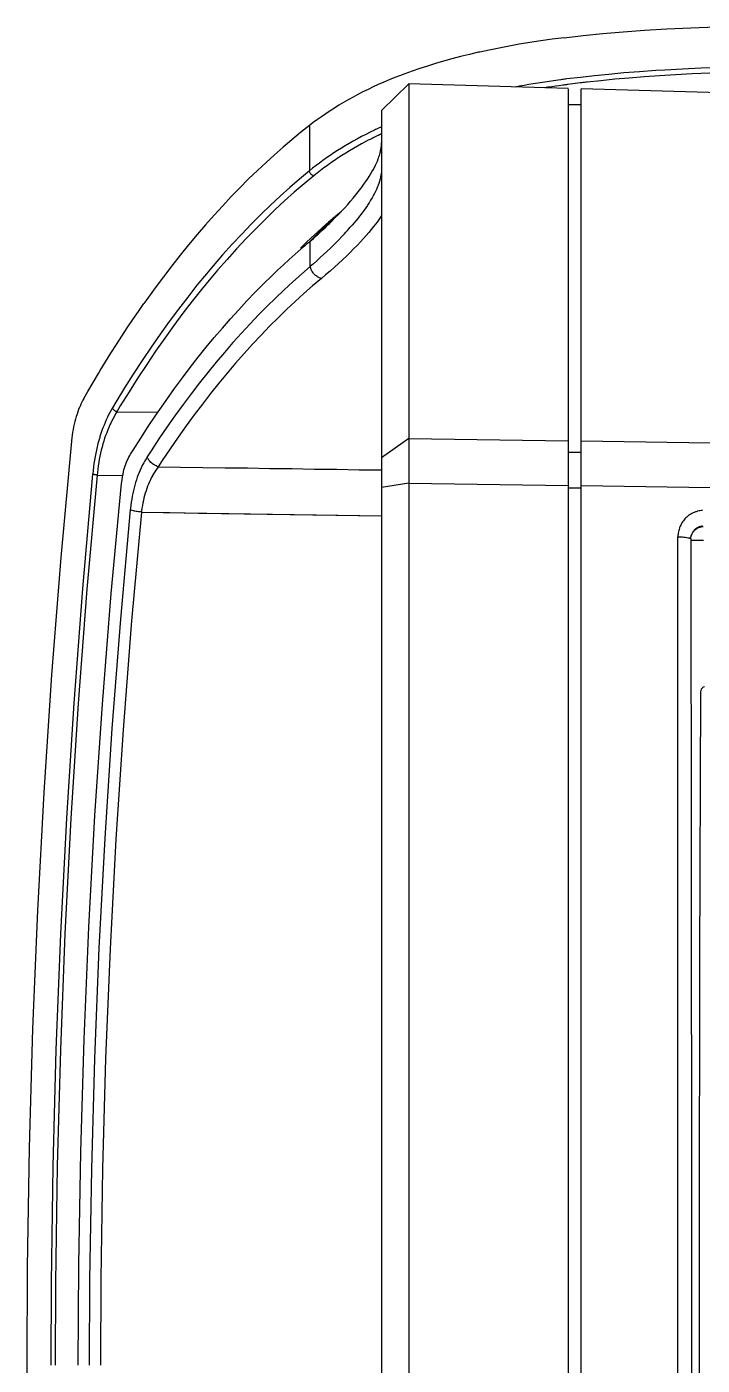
# Model space of a CAD drawing. Header units: millimetres. Extents: x -495897 to 1376592, y -28539 to 470976.
# Drawn here: x 192740 to 194390, y 219654 to 222923 of the extents above; entities that cross this region are included whole.
import ezdxf

# ---------------------------------------------------------------- set-up
doc = ezdxf.new("R2010")
doc.units = ezdxf.units.MM

msp = doc.modelspace()

# ---------------------------------------------------------------- linework, layer by layer
at = {"color": 0}
for p, q in [((194052.838, 222896.313), (194098.858, 222901.773)), ((194098.858, 222901.773), (194146.828, 222906.583)), ((194146.828, 222906.583), (194196.748, 222911.003)), ((194196.748, 222911.003), (194248.618, 222914.773)), ((194248.618, 222914.773), (194303.478, 222918.023)), ((194303.478, 222918.023), (194361.718, 222920.883)), ((194361.718, 222920.883), (194423.988, 222923.223)), ((193869.538, 222866.413), (193846.268, 222861.603)), ((193893.458, 222871.353), (193869.538, 222866.413)), ((193917.768, 222875.903), (193893.458, 222871.353)), ((193942.988, 222880.453), (193917.768, 222875.903)), ((193968.988, 222884.743), (193942.988, 222880.453)), ((193995.768, 222888.643), (193968.988, 222884.743)), ((194023.458, 222892.543), (193995.768, 222888.643)), ((194052.318, 222896.313), (194023.458, 222892.543)), ((194052.838, 222896.313), (194052.318, 222896.313)), ((193737.978, 222833.523), (193718.608, 222827.413)), ((193757.738, 222839.243), (193737.978, 222833.523)), ((193778.408, 222844.963), (193757.738, 222839.243)), ((193799.338, 222850.293), (193778.408, 222844.963)), ((193821.178, 222855.753), (193799.338, 222850.293)), ((193843.408, 222860.953), (193821.178, 222855.753)), ((193846.268, 222861.603), (193843.408, 222860.953)), ((193652.828, 222804.533), (193638.658, 222798.943)), ((193663.228, 222808.433), (193652.828, 222804.533)), ((193681.298, 222814.803), (193663.228, 222808.433)), ((193699.758, 222821.303), (193681.298, 222814.803)), ((193718.608, 222827.413), (193699.758, 222821.303)), ((194126.288, 222803.363), (194092.098, 222799.593)), ((194161.778, 222807.003), (194126.288, 222803.363)), ((194198.438, 222810.383), (194161.778, 222807.003)), ((194236.658, 222813.373), (194198.438, 222810.383)), ((194247.708, 222800.893), (194211.438, 222798.033)), ((194276.828, 222816.103), (194236.658, 222813.373)), ((194285.538, 222803.363), (194247.708, 222800.893)), ((194298.148, 222817.403), (194276.828, 222816.103)), ((194324.538, 222805.703), (194285.538, 222803.363)), ((194341.438, 222819.873), (194298.148, 222817.403)), ((194365.618, 222807.913), (194324.538, 222805.703)), ((194386.418, 222821.823), (194341.438, 222819.873)), ((194408.778, 222809.603), (194365.618, 222807.913)), ((194433.478, 222823.643), (194386.418, 222821.823)), ((193573.528, 222770.213), (193560.918, 222763.973)), ((193586.008, 222776.193), (193573.528, 222770.213)), ((193598.488, 222781.913), (193586.008, 222776.193)), ((193611.618, 222787.763), (193598.488, 222781.913)), ((193673.238, 222783.863), (193606.158, 222718.863)), ((193625.008, 222793.353), (193611.618, 222787.763)), ((193638.658, 222798.943), (193625.008, 222793.353)), ((193673.238, 222783.863), (193673.238, 221917.543)), ((194061.938, 222772.163), (193673.238, 222783.863)), ((193943.638, 222778.143), (193932.458, 222775.933)), ((193954.688, 222780.093), (193943.638, 222778.143)), ((193965.998, 222781.913), (193954.688, 222780.093)), ((193977.048, 222783.603), (193965.998, 222781.913)), ((193988.228, 222785.423), (193977.048, 222783.603)), ((193999.538, 222787.243), (193988.228, 222785.423)), ((194010.718, 222789.063), (193999.538, 222787.243)), ((194015.788, 222789.713), (194010.718, 222789.063)), ((194026.838, 222791.403), (194015.788, 222789.713)), ((194038.148, 222792.833), (194026.838, 222791.403)), ((194044.258, 222793.743), (194038.148, 222792.833)), ((194092.098, 222799.593), (194058.948, 222795.693)), ((194061.938, 222772.033), (194061.938, 216536.583)), ((194094.438, 216537.103), (194094.438, 222772.033)), ((202520.518, 222519.053), (194094.438, 222772.033)), ((194142.018, 222791.533), (194108.868, 222788.023)), ((194176.338, 222795.043), (194142.018, 222791.533)), ((194211.438, 222798.033), (194176.338, 222795.043)), ((193513.598, 222738.363), (193502.288, 222731.603)), ((193525.038, 222744.993), (193513.598, 222738.363)), ((193536.868, 222751.363), (193525.038, 222744.993)), ((193548.698, 222757.863), (193536.868, 222751.363)), ((193560.918, 222763.973), (193548.698, 222757.863)), ((193459.518, 222703.523), (193449.508, 222696.373)), ((193469.918, 222710.803), (193459.518, 222703.523)), ((193480.448, 222717.823), (193469.918, 222710.803)), ((193491.238, 222724.713), (193480.448, 222717.823)), ((193502.288, 222731.603), (193491.238, 222724.713)), ((193606.158, 222718.603), (193606.158, 216589.753)), ((194094.438, 222732.643), (194061.938, 222732.643)), ((193430.008, 222681.813), (193408.428, 222664.783)), ((193439.628, 222689.093), (193430.008, 222681.813)), ((193430.008, 222681.813), (193430.008, 222571.053)), ((193449.508, 222696.373), (193439.628, 222689.093)), ((193588.998, 222670.763), (193578.338, 222665.563)), ((193591.338, 222671.933), (193588.998, 222670.763)), ((193386.978, 222647.233), (193365.658, 222628.903)), ((193408.428, 222664.783), (193386.978, 222647.233)), ((193527.638, 222638.263), (193517.888, 222632.543)), ((193537.258, 222643.983), (193527.638, 222638.263)), ((193547.268, 222649.313), (193537.258, 222643.983)), ((193547.658, 222649.573), (193547.268, 222649.313)), ((193557.668, 222654.903), (193547.658, 222649.573)), ((193557.668, 222637.353), (193547.788, 222631.763)), ((193567.938, 222660.233), (193557.668, 222654.903)), ((193567.808, 222642.683), (193557.668, 222637.353)), ((193573.788, 222645.933), (193567.808, 222642.683)), ((193578.338, 222665.563), (193567.938, 222660.233)), ((193606.158, 222638.523), (193606.158, 222639.693)), ((193606.158, 222637.743), (193606.158, 222638.523)), ((193606.158, 222636.703), (193606.158, 222637.743)), ((193344.208, 222609.923), (193324.448, 222591.983)), ((193365.658, 222628.903), (193344.208, 222609.923)), ((193480.968, 222608.883), (193472.128, 222602.773)), ((193489.938, 222614.993), (193480.968, 222608.883)), ((193499.038, 222620.973), (193489.938, 222614.993)), ((193508.398, 222626.823), (193499.038, 222620.973)), ((193509.698, 222608.883), (193500.598, 222602.903)), ((193517.888, 222632.543), (193508.398, 222626.823)), ((193518.798, 222614.603), (193509.698, 222608.883)), ((193528.158, 222620.323), (193518.798, 222614.603)), ((193537.648, 222626.043), (193528.158, 222620.323)), ((193538.168, 222626.173), (193537.648, 222626.043)), ((193547.788, 222631.763), (193538.168, 222626.173)), ((193598.878, 222602.383), (193600.048, 222605.243)), ((193600.048, 222605.243), (193600.828, 222608.233)), ((193600.828, 222608.233), (193601.088, 222609.143)), ((193601.088, 222609.143), (193602.128, 222612.003)), ((193602.128, 222612.003), (193602.778, 222615.123)), ((193602.778, 222615.123), (193603.558, 222617.983)), ((193603.558, 222617.983), (193604.208, 222620.973)), ((193604.208, 222620.973), (193604.858, 222624.223)), ((193604.858, 222624.223), (193605.378, 222627.083)), ((193605.378, 222627.083), (193605.768, 222630.333)), ((193605.768, 222630.203), (193605.898, 222630.983)), ((193605.898, 222632.153), (193606.028, 222633.063)), ((193605.898, 222630.983), (193605.898, 222632.153)), ((193606.028, 222634.753), (193606.158, 222635.923)), ((193606.028, 222633.973), (193606.028, 222634.753)), ((193606.028, 222633.063), (193606.028, 222633.973)), ((193606.158, 222635.923), (193606.158, 222636.703)), ((193302.998, 222571.963), (193281.678, 222551.553)), ((193324.448, 222591.983), (193302.998, 222571.963)), ((193438.068, 222577.683), (193430.008, 222571.183)), ((193446.258, 222584.183), (193438.068, 222577.683)), ((193454.708, 222590.423), (193446.258, 222584.183)), ((193457.178, 222572.093), (193448.988, 222565.853)), ((193463.288, 222596.663), (193454.708, 222590.423)), ((193465.628, 222578.593), (193457.178, 222572.093)), ((193472.128, 222602.773), (193463.288, 222596.663)), ((193474.078, 222584.703), (193465.628, 222578.593)), ((193482.658, 222590.943), (193474.078, 222584.703)), ((193491.628, 222596.793), (193482.658, 222590.943)), ((193500.598, 222602.903), (193491.628, 222596.793)), ((193583.018, 222568.713), (193586.008, 222574.043)), ((193586.008, 222574.043), (193588.868, 222579.503)), ((193588.868, 222579.503), (193591.598, 222584.833)), ((193591.598, 222584.833), (193593.938, 222590.033)), ((193593.938, 222590.033), (193596.278, 222595.233)), ((193596.278, 222595.233), (193598.228, 222600.433)), ((193598.228, 222600.433), (193598.878, 222602.383)), ((193606.158, 222571.963), (193606.028, 222568.323)), ((193606.158, 222575.343), (193606.158, 222571.963)), ((193281.678, 222551.553), (193260.488, 222530.233)), ((193405.958, 222551.293), (193382.298, 222530.753)), ((193417.008, 222539.723), (193393.218, 222519.313)), ((193430.008, 222571.053), (193405.958, 222551.293)), ((193440.928, 222559.353), (193417.008, 222539.723)), ((193430.268, 222569.753), (193430.008, 222571.053)), ((193430.658, 222568.583), (193430.268, 222569.753)), ((193431.438, 222567.153), (193430.658, 222568.583)), ((193432.088, 222565.853), (193431.438, 222567.153)), ((193433.128, 222564.553), (193432.088, 222565.853)), ((193433.518, 222564.033), (193433.128, 222564.553)), ((193434.558, 222562.733), (193433.518, 222564.033)), ((193435.858, 222561.823), (193434.558, 222562.733)), ((193437.158, 222561.043), (193435.858, 222561.823)), ((193438.328, 222560.263), (193437.158, 222561.043)), ((193439.628, 222559.743), (193438.328, 222560.263)), ((193440.928, 222559.353), (193439.628, 222559.743)), ((193448.988, 222565.853), (193440.928, 222559.353)), ((193563.388, 222538.683), (193568.068, 222545.053)), ((193568.068, 222545.053), (193572.228, 222551.163)), ((193572.228, 222551.163), (193576.128, 222557.273)), ((193576.128, 222557.273), (193579.768, 222562.993)), ((193579.768, 222562.993), (193583.018, 222568.713)), ((193599.788, 222540.763), (193597.968, 222536.083)), ((193601.218, 222545.053), (193599.788, 222540.763)), ((193602.518, 222549.213), (193601.218, 222545.053)), ((193603.558, 222553.243), (193602.518, 222549.213)), ((193604.208, 222557.273), (193603.558, 222553.243)), ((193604.988, 222561.043), (193604.208, 222557.273)), ((193605.508, 222564.813), (193604.988, 222561.043)), ((193606.028, 222568.323), (193605.508, 222564.813)), ((193673.238, 222550.643), (193673.238, 222516.583)), ((193239.298, 222508.523), (193218.238, 222486.163)), ((193260.488, 222530.233), (193239.298, 222508.523)), ((193358.508, 222509.433), (193334.978, 222487.593)), ((193382.298, 222530.753), (193358.508, 222509.433)), ((193393.218, 222519.313), (193369.558, 222497.993)), ((193537.128, 222504.883), (193543.498, 222512.683)), ((193543.498, 222512.683), (193549.608, 222520.093)), ((193549.608, 222520.093), (193555.588, 222527.893)), ((193555.588, 222527.893), (193558.448, 222531.793)), ((193558.448, 222531.793), (193563.388, 222538.683)), ((193586.138, 222510.473), (193583.148, 222505.143)), ((193588.868, 222515.673), (193586.138, 222510.473)), ((193591.338, 222520.743), (193588.868, 222515.673)), ((193593.678, 222525.683), (193591.338, 222520.743)), ((193595.888, 222530.493), (193593.678, 222525.683)), ((193597.838, 222535.303), (193595.888, 222530.493)), ((193597.968, 222536.083), (193597.838, 222535.303)), ((193218.238, 222486.163), (193197.178, 222463.153)), ((193334.978, 222487.593), (193311.318, 222464.843)), ((193345.898, 222476.023), (193322.498, 222453.533)), ((193369.558, 222497.993), (193345.898, 222476.023)), ((193508.788, 222473.033), (193516.328, 222481.353)), ((193516.328, 222481.353), (193523.608, 222489.153)), ((193523.608, 222489.153), (193530.498, 222497.083)), ((193530.498, 222497.083), (193537.128, 222504.883)), ((193563.778, 222475.503), (193560.918, 222471.603)), ((193567.808, 222481.353), (193563.778, 222475.503)), ((193571.708, 222487.073), (193567.808, 222481.353)), ((193572.878, 222488.763), (193571.708, 222487.073)), ((193576.128, 222493.573), (193572.878, 222488.763)), ((193579.768, 222499.553), (193576.128, 222493.573)), ((193583.148, 222505.143), (193579.768, 222499.553)), ((193197.178, 222463.153), (193176.508, 222439.623)), ((193287.918, 222441.183), (193264.648, 222417.003)), ((193311.318, 222464.843), (193287.918, 222441.183)), ((193322.498, 222453.533), (193298.968, 222430.003)), ((193490.328, 222457.693), (193432.088, 222399.583)), ((193474.728, 222438.713), (193479.408, 222443.133)), ((193479.408, 222443.133), (193483.568, 222447.163)), ((193483.568, 222447.163), (193492.538, 222456.263)), ((193492.538, 222456.263), (193500.988, 222464.583)), ((193500.988, 222464.583), (193508.788, 222473.033)), ((193539.208, 222444.173), (193534.788, 222438.843)), ((193543.758, 222449.503), (193539.208, 222444.173)), ((193548.178, 222454.963), (193543.758, 222449.503)), ((193552.468, 222460.553), (193548.178, 222454.963)), ((193556.758, 222465.883), (193552.468, 222460.553)), ((193560.918, 222471.603), (193556.758, 222465.883)), ((193592.118, 222442.093), (193586.918, 222435.203)), ((193597.058, 222448.853), (193592.118, 222442.093)), ((193601.998, 222455.483), (193597.058, 222448.853)), ((193606.418, 222462.113), (193601.998, 222455.483)), ((193155.708, 222415.573), (193134.908, 222390.613)), ((193176.508, 222439.623), (193155.708, 222415.573)), ((193264.648, 222417.003), (193241.248, 222391.913)), ((193298.968, 222430.003), (193275.568, 222405.823)), ((193439.888, 222406.213), (193444.438, 222410.503)), ((193444.438, 222410.503), (193446.648, 222412.323)), ((193446.648, 222412.323), (193451.328, 222416.613)), ((193451.328, 222416.613), (193455.878, 222421.033)), ((193455.878, 222421.033), (193460.818, 222425.453)), ((193460.818, 222425.453), (193465.368, 222429.873)), ((193465.368, 222429.873), (193470.048, 222434.163)), ((193470.048, 222434.163), (193474.728, 222438.713)), ((193509.308, 222410.763), (193501.768, 222402.833)), ((193512.038, 222413.363), (193509.308, 222410.763)), ((193534.788, 222438.843), (193530.108, 222433.643)), ((193569.108, 222413.753), (193562.348, 222406.213)), ((193575.478, 222421.033), (193569.108, 222413.753)), ((193581.328, 222428.183), (193575.478, 222421.033)), ((193586.918, 222435.203), (193581.328, 222428.183)), ((193134.908, 222390.613), (193114.368, 222365.133)), ((193241.248, 222391.913), (193218.108, 222366.043)), ((193252.298, 222380.993), (193229.158, 222355.123)), ((193275.568, 222405.823), (193252.298, 222380.993)), ((193432.088, 222399.453), (193434.948, 222401.923)), ((193432.088, 222337.443), (193432.088, 222399.453)), ((193434.948, 222401.923), (193439.888, 222406.213)), ((193480.968, 222382.033), (193472.908, 222374.363)), ((193488.898, 222389.703), (193480.968, 222382.033)), ((193494.098, 222394.903), (193488.898, 222389.703)), ((193501.768, 222402.833), (193494.098, 222394.903)), ((193538.168, 222380.603), (193529.458, 222371.763)), ((193546.748, 222389.443), (193538.168, 222380.603)), ((193547.528, 222390.093), (193546.748, 222389.443)), ((193555.198, 222398.283), (193547.528, 222390.093)), ((193562.348, 222406.213), (193555.198, 222398.283)), ((193114.368, 222365.133), (193093.958, 222339.393)), ((193218.108, 222366.043), (193194.968, 222339.393)), ((193229.158, 222355.123), (193205.888, 222328.733)), ((193440.278, 222344.593), (193432.088, 222337.443)), ((193448.598, 222351.873), (193440.278, 222344.593)), ((193456.788, 222359.413), (193448.598, 222351.873)), ((193464.848, 222366.823), (193456.788, 222359.413)), ((193472.908, 222374.363), (193464.848, 222366.823)), ((193501.248, 222345.113), (193491.238, 222336.013)), ((193510.868, 222354.083), (193501.248, 222345.113)), ((193520.358, 222363.053), (193510.868, 222354.083)), ((193529.458, 222371.763), (193520.358, 222363.053)), ((193073.418, 222312.743), (193053.268, 222285.313)), ((193093.958, 222339.393), (193073.418, 222312.743)), ((193178.588, 222320.023), (193155.448, 222292.073)), ((193194.968, 222339.393), (193178.588, 222320.023)), ((193205.888, 222328.733), (193189.508, 222309.493)), ((193318.208, 222295.323), (193338.618, 222315.213)), ((193410.768, 222319.113), (193389.448, 222300.133)), ((193432.088, 222337.443), (193410.768, 222319.113)), ((193432.608, 222335.233), (193432.088, 222337.443)), ((193433.388, 222332.893), (193432.608, 222335.233)), ((193434.298, 222330.813), (193433.388, 222332.893)), ((193435.208, 222328.733), (193434.298, 222330.813)), ((193436.378, 222326.523), (193435.208, 222328.733)), ((193437.678, 222324.573), (193436.378, 222326.523)), ((193439.108, 222322.623), (193437.678, 222324.573)), ((193440.148, 222320.933), (193439.108, 222322.623)), ((193441.708, 222319.113), (193440.148, 222320.933)), ((193443.268, 222317.683), (193441.708, 222319.113)), ((193445.218, 222316.123), (193443.268, 222317.683)), ((193447.038, 222314.563), (193445.218, 222316.123)), ((193448.988, 222313.263), (193447.038, 222314.563)), ((193450.938, 222311.963), (193448.988, 222313.263)), ((193453.148, 222310.923), (193450.938, 222311.963)), ((193455.098, 222309.883), (193453.148, 222310.923)), ((193469.788, 222317.293), (193459.388, 222308.453)), ((193480.708, 222326.653), (193469.788, 222317.293)), ((193491.238, 222336.013), (193480.708, 222326.653)), ((193053.268, 222285.313), (193032.988, 222257.363)), ((193155.448, 222292.073), (193132.698, 222263.213)), ((193166.628, 222281.543), (193143.618, 222252.813)), ((193189.508, 222309.493), (193166.628, 222281.543)), ((193297.798, 222274.783), (193318.208, 222295.323)), ((193368.388, 222280.633), (193347.068, 222260.353)), ((193389.448, 222300.133), (193368.388, 222280.633)), ((193438.068, 222290.383), (193416.748, 222271.663)), ((193459.388, 222308.453), (193438.068, 222290.383)), ((193457.178, 222309.103), (193455.098, 222309.883)), ((193459.388, 222308.453), (193457.178, 222309.103)), ((193012.188, 222227.983), (193025.968, 222247.483)), ((193032.988, 222257.363), (193025.968, 222247.353)), ((193132.698, 222263.213), (193109.948, 222233.703)), ((193143.618, 222252.813), (193121.128, 222223.563)), ((193257.628, 222232.143), (193277.648, 222253.723)), ((193277.648, 222253.723), (193297.798, 222274.783)), ((193347.068, 222260.353), (193327.048, 222240.853)), ((193395.428, 222252.293), (193374.238, 222232.403)), ((193416.748, 222271.663), (193395.428, 222252.293)), ((192998.798, 222208.093), (193012.188, 222227.983)), ((193109.948, 222233.703), (193087.588, 222203.673)), ((193121.128, 222223.563), (193098.508, 222193.403)), ((193237.608, 222210.043), (193257.628, 222232.143)), ((193305.988, 222219.533), (193285.058, 222197.563)), ((193327.048, 222240.853), (193305.988, 222219.533)), ((193354.218, 222212.903), (193333.028, 222191.713)), ((193374.238, 222232.403), (193354.218, 222212.903)), ((192971.888, 222167.793), (192985.278, 222188.073)), ((192985.278, 222188.073), (192998.798, 222208.093)), ((193087.588, 222203.673), (193065.358, 222172.603)), ((193098.508, 222193.403), (193076.538, 222162.593)), ((193197.828, 222164.153), (193217.718, 222187.293)), ((193217.718, 222187.293), (193237.608, 222210.043)), ((193285.058, 222197.563), (193263.998, 222174.943)), ((193333.028, 222191.713), (193312.098, 222170.133)), ((192945.368, 222126.193), (192958.628, 222147.253)), ((192958.628, 222147.253), (192971.888, 222167.793)), ((193065.358, 222172.603), (193043.388, 222140.883)), ((193076.538, 222162.593), (193054.438, 222131.003)), ((193178.198, 222140.363), (193197.828, 222164.153)), ((193243.328, 222151.803), (193222.658, 222128.013)), ((193263.998, 222174.943), (193243.328, 222151.803)), ((193291.298, 222147.903), (193270.498, 222124.893)), ((193312.098, 222170.133), (193291.298, 222147.903)), ((192932.108, 222105.133), (192945.368, 222126.193)), ((193043.388, 222140.883), (193021.548, 222108.513)), ((193054.438, 222131.003), (193032.598, 222098.763)), ((193139.198, 222091.093), (193158.698, 222116.053)), ((193158.698, 222116.053), (193178.198, 222140.363)), ((193222.658, 222128.013), (193202.118, 222103.833)), ((193270.498, 222124.893), (193249.958, 222101.493)), ((192914.948, 222076.533), (192919.238, 222083.813)), ((192919.238, 222083.813), (192932.108, 222105.133)), ((193021.548, 222108.513), (192999.838, 222075.103)), ((193032.598, 222098.763), (193010.888, 222065.613)), ((193120.088, 222065.613), (193139.198, 222091.093)), ((193202.118, 222103.833), (193181.838, 222078.873)), ((193249.958, 222101.493), (193229.548, 222077.443)), ((192889.078, 222032.723), (192901.818, 222054.693)), ((192901.818, 222054.693), (192914.948, 222076.533)), ((192999.838, 222075.103), (192978.388, 222041.173)), ((193010.888, 222065.613), (192989.438, 222031.813)), ((193100.718, 222039.743), (193120.088, 222065.613)), ((193161.558, 222053.263), (193141.408, 222027.133)), ((193181.838, 222078.873), (193161.558, 222053.263)), ((193209.008, 222053.003), (193188.858, 222027.653)), ((193229.548, 222077.443), (193209.008, 222053.003)), ((192879.328, 222015.693), (192889.078, 222032.723)), ((192978.388, 222041.173), (192957.068, 222006.203)), ((192989.438, 222031.813), (192968.118, 221997.103)), ((193081.738, 222013.223), (193100.718, 222039.743)), ((193141.408, 222027.133), (193121.518, 222000.483)), ((193188.858, 222027.653), (193168.708, 222001.913)), ((192866.328, 221988.523), (192864.378, 221982.803)), ((192868.668, 221993.853), (192866.328, 221988.523)), ((192869.838, 221996.193), (192868.668, 221993.853)), ((192871.918, 222001.393), (192869.838, 221996.193)), ((192874.388, 222006.333), (192871.918, 222001.393)), ((192876.728, 222011.013), (192874.388, 222006.333)), ((192879.328, 222015.693), (192876.728, 222011.013)), ((192945.758, 221986.963), (192942.768, 221981.243)), ((192948.878, 221992.553), (192945.758, 221986.963)), ((192957.068, 222006.203), (192948.878, 221992.553)), ((192949.268, 221991.253), (192948.878, 221992.553)), ((192950.178, 221990.213), (192949.268, 221991.253)), ((192950.568, 221989.563), (192950.178, 221990.213)), ((192951.478, 221988.523), (192950.568, 221989.563)), ((192952.518, 221987.353), (192951.478, 221988.523)), ((192953.818, 221986.313), (192952.518, 221987.353)), ((192954.858, 221985.403), (192953.818, 221986.313)), ((192956.158, 221984.753), (192954.858, 221985.403)), ((192957.588, 221983.973), (192956.158, 221984.753)), ((192958.758, 221983.453), (192957.588, 221983.973)), ((192959.928, 221983.063), (192958.758, 221983.453)), ((192968.118, 221997.103), (192959.928, 221983.063)), ((193055.218, 221974.873), (193074.068, 222002.173)), ((193074.068, 222002.173), (193081.738, 222013.223)), ((193121.518, 222000.483), (193101.628, 221973.313)), ((193168.708, 222001.913), (193148.948, 221975.523)), ((192855.408, 221952.643), (192853.978, 221946.143)), ((192857.098, 221958.883), (192855.408, 221952.643)), ((192858.658, 221965.123), (192857.098, 221958.883)), ((192860.478, 221971.103), (192858.658, 221965.123)), ((192862.428, 221976.953), (192860.478, 221971.103)), ((192864.378, 221982.803), (192862.428, 221976.953)), ((192931.068, 221956.933), (192928.338, 221950.433)), ((192933.668, 221963.433), (192931.068, 221956.933)), ((192936.658, 221969.543), (192933.668, 221963.433)), ((192939.648, 221975.523), (192936.658, 221969.543)), ((192942.768, 221981.243), (192939.648, 221975.523)), ((192942.898, 221951.213), (192940.038, 221944.843)), ((192944.718, 221955.113), (192942.898, 221951.213)), ((192947.578, 221961.223), (192944.718, 221955.113)), ((192950.568, 221966.943), (192947.578, 221961.223)), ((192953.558, 221972.533), (192950.568, 221966.943)), ((192956.678, 221977.863), (192953.558, 221972.533)), ((192959.928, 221983.063), (192956.678, 221977.863)), ((192959.928, 221983.063), (193060.158, 221981.633)), ((193036.368, 221946.923), (193055.218, 221974.873)), ((193101.628, 221973.313), (193082.128, 221945.103)), ((193148.948, 221975.523), (193128.928, 221948.483)), ((192849.558, 221919.103), (192848.778, 221912.213)), ((192850.598, 221926.123), (192849.558, 221919.103)), ((192851.508, 221932.883), (192850.598, 221926.123)), ((192852.808, 221939.513), (192851.508, 221932.883)), ((192853.978, 221946.143), (192852.808, 221939.513)), ((192917.808, 221920.403), (192915.598, 221912.603)), ((192918.458, 221922.483), (192917.808, 221920.403)), ((192920.798, 221929.633), (192918.458, 221922.483)), ((192923.138, 221936.913), (192920.798, 221929.633)), ((192925.738, 221943.673), (192923.138, 221936.913)), ((192928.338, 221950.433), (192925.738, 221943.673)), ((192929.898, 221918.193), (192927.818, 221911.303)), ((192932.238, 221925.213), (192929.898, 221918.193)), ((192934.838, 221931.843), (192932.238, 221925.213)), ((192937.438, 221938.473), (192934.838, 221931.843)), ((192940.038, 221944.843), (192937.438, 221938.473)), ((192999.448, 221889.333), (193017.908, 221918.453)), ((193017.908, 221918.453), (193036.368, 221946.923)), ((193082.128, 221945.103), (193062.498, 221916.633)), ((193109.428, 221920.923), (193089.928, 221892.583)), ((193128.928, 221948.483), (193109.428, 221920.923)), ((192848.778, 221911.563), (192822.648, 221626.733)), ((192848.778, 221912.213), (192848.778, 221911.563)), ((192909.748, 221889.593), (192907.928, 221881.533)), ((192911.568, 221897.263), (192909.748, 221889.593)), ((192913.518, 221905.193), (192911.568, 221897.263)), ((192915.598, 221912.603), (192913.518, 221905.193)), ((192921.708, 221889.593), (192920.018, 221882.053)), ((192923.658, 221896.873), (192921.708, 221889.593)), ((192925.738, 221904.283), (192923.658, 221896.873)), ((192927.818, 221911.303), (192925.738, 221904.283)), ((192993.338, 221879.713), (192999.448, 221889.333)), ((193043.128, 221887.383), (193033.638, 221872.693)), ((193062.498, 221916.633), (193043.128, 221887.383)), ((193089.928, 221892.583), (193070.558, 221863.723)), ((193673.238, 221917.543), (193606.158, 221870.613)), ((193673.238, 221917.673), (194061.938, 221911.823)), ((193673.238, 221917.543), (194061.938, 221911.953)), ((193673.238, 221917.543), (193673.238, 221915.983)), ((193673.238, 221915.983), (193673.238, 221905.193)), ((193673.238, 221905.193), (193673.238, 221819.653)), ((194094.438, 221911.953), (197075.728, 221868.533)), ((192903.638, 221856.963), (192902.338, 221848.513)), ((192904.808, 221865.153), (192903.638, 221856.963)), ((192906.368, 221873.473), (192904.808, 221865.153)), ((192907.928, 221881.533), (192906.368, 221873.473)), ((192915.468, 221858.783), (192914.168, 221850.723)), ((192916.638, 221866.583), (192915.468, 221858.783)), ((192918.328, 221874.383), (192916.638, 221866.583)), ((192920.018, 221882.053), (192918.328, 221874.383)), ((192980.078, 221850.853), (192981.768, 221855.403)), ((192981.768, 221855.403), (192983.328, 221859.823)), ((192983.328, 221859.823), (192985.278, 221864.113)), ((192985.278, 221864.113), (192987.098, 221868.273)), ((192987.098, 221868.273), (192989.308, 221872.173)), ((192989.308, 221872.173), (192991.258, 221875.943)), ((192991.258, 221875.943), (192993.338, 221879.713)), ((193022.588, 221853.193), (193019.858, 221847.863)), ((193025.318, 221858.393), (193022.588, 221853.193)), ((193028.178, 221863.463), (193025.318, 221858.393)), ((193030.908, 221868.143), (193028.178, 221863.463)), ((193033.638, 221872.693), (193030.908, 221868.143)), ((193034.548, 221870.743), (193033.638, 221872.693)), ((193035.458, 221868.793), (193034.548, 221870.743)), ((193036.758, 221866.843), (193035.458, 221868.793)), ((193038.058, 221865.023), (193036.758, 221866.843)), ((193039.618, 221863.073), (193038.058, 221865.023)), ((193041.178, 221861.253), (193039.618, 221863.073)), ((193042.998, 221859.433), (193041.178, 221861.253)), ((193044.818, 221857.743), (193042.998, 221859.433)), ((193046.898, 221856.053), (193044.818, 221857.743)), ((193049.108, 221854.493), (193046.898, 221856.053)), ((193051.448, 221853.063), (193049.108, 221854.493)), ((193052.098, 221852.673), (193051.448, 221853.063)), ((193053.788, 221851.763), (193052.098, 221852.673)), ((193070.558, 221863.723), (193060.938, 221848.903)), ((194094.438, 221883.483), (194061.938, 221883.483)), ((192900.388, 221830.573), (192875.688, 221551.723)), ((192911.308, 221828.493), (192886.738, 221549.903)), ((192900.648, 221831.353), (192900.388, 221830.573)), ((192901.428, 221830.313), (192900.388, 221830.573)), ((192901.428, 221839.933), (192900.648, 221831.353)), ((192902.338, 221848.513), (192901.428, 221839.933)), ((192902.598, 221829.923), (192901.428, 221830.313)), ((192903.638, 221829.533), (192902.598, 221829.923)), ((192904.678, 221829.403), (192903.638, 221829.533)), ((192905.978, 221829.143), (192904.678, 221829.403)), ((192907.018, 221829.013), (192905.978, 221829.143)), ((192908.188, 221828.883), (192907.018, 221829.013)), ((192909.228, 221828.623), (192908.188, 221828.883)), ((192908.188, 221828.883), (192908.188, 221828.883)), ((192910.268, 221828.493), (192909.228, 221828.623)), ((192911.308, 221828.493), (192910.268, 221828.493)), ((192912.088, 221834.343), (192911.308, 221828.493)), ((192911.308, 221828.493), (192973.968, 221827.453)), ((192912.998, 221842.663), (192912.088, 221834.343)), ((192914.168, 221850.723), (192912.998, 221842.663)), ((192972.278, 221817.573), (192973.188, 221823.033)), ((192973.188, 221823.033), (192974.228, 221828.493)), ((192974.228, 221828.493), (192974.748, 221830.963)), ((192974.748, 221830.963), (192975.788, 221836.163)), ((192975.788, 221836.163), (192977.088, 221841.233)), ((192977.088, 221841.233), (192978.518, 221846.043)), ((192978.518, 221846.043), (192980.078, 221850.853)), ((193009.718, 221822.903), (193007.508, 221816.663)), ((193011.798, 221828.883), (193009.718, 221822.903)), ((193014.398, 221834.993), (193011.798, 221828.883)), ((193016.738, 221840.713), (193014.398, 221834.993)), ((193019.338, 221846.433), (193016.738, 221840.713)), ((193019.858, 221847.863), (193019.338, 221846.433)), ((193043.908, 221821.733), (193041.568, 221816.663)), ((193046.638, 221826.543), (193043.908, 221821.733)), ((193046.768, 221827.063), (193046.638, 221826.543)), ((193049.498, 221831.743), (193046.768, 221827.063)), ((193052.098, 221836.163), (193049.498, 221831.743)), ((193054.958, 221840.713), (193052.098, 221836.163)), ((193056.128, 221850.723), (193053.788, 221851.763)), ((193057.818, 221844.743), (193054.958, 221840.713)), ((193058.468, 221849.553), (193056.128, 221850.723)), ((193060.938, 221848.903), (193057.818, 221844.743)), ((193060.938, 221848.903), (193058.468, 221849.553)), ((193060.938, 221848.903), (193115.408, 221847.993)), ((193115.408, 221847.993), (193170.008, 221847.213)), ((193170.008, 221847.213), (193224.478, 221846.433)), ((193224.478, 221846.433), (193279.078, 221845.653)), ((193279.078, 221845.653), (193333.548, 221844.743)), ((193333.548, 221844.743), (193388.278, 221844.093)), ((193388.278, 221844.093), (193442.618, 221843.183)), ((193442.618, 221843.183), (193497.218, 221842.403)), ((193497.218, 221842.403), (193551.818, 221841.493)), ((193551.818, 221841.493), (193606.158, 221840.843)), ((192946.148, 221538.983), (192970.978, 221807.823)), ((192970.978, 221807.823), (192971.498, 221811.983)), ((192971.498, 221811.983), (192972.278, 221817.573)), ((193000.228, 221790.533), (192998.798, 221783.643)), ((193002.048, 221797.293), (193000.228, 221790.533)), ((193003.608, 221803.923), (193002.048, 221797.293)), ((193005.558, 221810.423), (193003.608, 221803.923)), ((193007.508, 221816.663), (193005.558, 221810.423)), ((193030.908, 221789.883), (193028.958, 221784.163)), ((193032.858, 221795.473), (193030.908, 221789.883)), ((193034.808, 221801.063), (193032.858, 221795.473)), ((193036.888, 221806.263), (193034.808, 221801.063)), ((193039.098, 221811.593), (193036.888, 221806.263)), ((193041.568, 221816.663), (193039.098, 221811.593)), ((193673.238, 221808.993), (193606.158, 221798.203)), ((193673.238, 221819.653), (193673.238, 221808.993)), ((193673.238, 221808.993), (193673.238, 217499.623)), ((193673.238, 221808.993), (194061.938, 221803.013)), ((193673.238, 221808.733), (194061.938, 221803.273)), ((194094.438, 221796.383), (194061.938, 221796.383)), ((194094.438, 221803.013), (197075.728, 221757.903)), ((192993.988, 221755.173), (192993.078, 221747.763)), ((192994.768, 221762.583), (192993.988, 221755.173)), ((192996.068, 221769.473), (192994.768, 221762.583)), ((192997.368, 221776.623), (192996.068, 221769.473)), ((192998.798, 221783.643), (192997.368, 221776.623)), ((193023.108, 221760.373), (193022.068, 221754.133)), ((193024.408, 221766.483), (193023.108, 221760.373)), ((193025.838, 221772.463), (193024.408, 221766.483)), ((193027.398, 221778.313), (193025.838, 221772.463)), ((193028.958, 221784.163), (193027.398, 221778.313)), ((192992.558, 221743.213), (192968.508, 221476.583)), ((192993.078, 221747.763), (192992.558, 221743.213)), ((192994.768, 221742.303), (192992.558, 221743.213)), ((192997.368, 221741.653), (192994.768, 221742.303)), ((193019.728, 221737.883), (192995.678, 221472.553)), ((193000.228, 221740.873), (192997.368, 221741.653)), ((193002.828, 221740.353), (193000.228, 221740.873)), ((193003.998, 221740.223), (193002.828, 221740.353)), ((193006.598, 221739.573), (193003.998, 221740.223)), ((193009.458, 221739.053), (193006.598, 221739.573)), ((193012.188, 221738.663), (193009.458, 221739.053)), ((193014.918, 221738.403), (193012.188, 221738.663)), ((193017.778, 221738.273), (193014.918, 221738.403)), ((193019.728, 221737.883), (193017.778, 221738.273)), ((193020.118, 221741.653), (193019.728, 221737.883)), ((193019.728, 221737.883), (193089.408, 221736.713)), ((193019.728, 221737.493), (193606.158, 221729.173)), ((193021.028, 221747.893), (193020.118, 221741.653)), ((193022.068, 221754.133), (193021.028, 221747.893)), ((193089.408, 221736.713), (193159.088, 221735.673)), ((193159.088, 221735.673), (193606.158, 221728.913)), ((194349.628, 221723.713), (194347.678, 221721.503)), ((194351.838, 221725.663), (194349.628, 221723.713)), ((194354.308, 221727.613), (194351.838, 221725.663)), ((194356.648, 221729.433), (194354.308, 221727.613)), ((194359.118, 221731.253), (194356.648, 221729.433)), ((194361.848, 221732.943), (194359.118, 221731.253)), ((194364.578, 221734.503), (194361.848, 221732.943)), ((194367.438, 221735.933), (194364.578, 221734.503)), ((194370.298, 221737.103), (194367.438, 221735.933)), ((194373.288, 221738.403), (194370.298, 221737.103)), ((194375.108, 221738.923), (194373.288, 221738.403)), ((194378.098, 221739.963), (194375.108, 221738.923)), ((194381.218, 221740.743), (194378.098, 221739.963)), ((194384.208, 221741.393), (194381.218, 221740.743)), ((194387.458, 221741.783), (194384.208, 221741.393)), ((194390.578, 221742.043), (194387.458, 221741.783)), ((194331.818, 221689.653), (194331.298, 221686.663)), ((194332.338, 221692.643), (194331.818, 221689.653)), ((194333.248, 221695.763), (194332.338, 221692.643)), ((194334.288, 221698.753), (194333.248, 221695.763)), ((194334.678, 221700.183), (194334.288, 221698.753)), ((194335.978, 221703.303), (194334.678, 221700.183)), ((194337.278, 221706.163), (194335.978, 221703.303)), ((194338.708, 221708.763), (194337.278, 221706.163)), ((194340.138, 221711.623), (194338.708, 221708.763)), ((194341.958, 221714.223), (194340.138, 221711.623)), ((194343.778, 221716.693), (194341.958, 221714.223)), ((194345.728, 221719.163), (194343.778, 221716.693)), ((194347.678, 221721.503), (194345.728, 221719.163)), ((194367.958, 221689.523), (194366.918, 221688.223)), ((194369.258, 221691.213), (194367.958, 221689.523)), ((194370.818, 221692.903), (194369.258, 221691.213)), ((194372.378, 221694.333), (194370.818, 221692.903)), ((194374.198, 221695.763), (194372.378, 221694.333)), ((194376.018, 221696.933), (194374.198, 221695.763)), ((194374.978, 221698.233), (194376.798, 221699.533)), ((194377.838, 221698.103), (194376.018, 221696.933)), ((194376.798, 221699.533), (194378.488, 221700.573)), ((194379.788, 221699.143), (194377.838, 221698.103)), ((194378.488, 221700.573), (194380.438, 221701.483)), ((194381.738, 221700.053), (194379.788, 221699.143)), ((194380.438, 221701.483), (194382.518, 221702.393)), ((194383.948, 221700.703), (194381.738, 221700.053)), ((194382.518, 221702.393), (194384.468, 221703.043)), ((194386.028, 221701.483), (194383.948, 221700.703)), ((194384.468, 221703.043), (194386.548, 221703.693)), ((194387.588, 221701.873), (194386.028, 221701.483)), ((194386.548, 221703.693), (194388.758, 221704.083)), ((194389.798, 221702.003), (194387.588, 221701.873)), ((194388.758, 221704.083), (194390.708, 221704.343)), ((194392.138, 221702.133), (194389.798, 221702.003)), ((194330.908, 221683.543), (194330.518, 221680.553)), ((194330.518, 221680.553), (194330.518, 221677.433)), ((194330.518, 217631.703), (194330.518, 221677.433)), ((194330.518, 221677.433), (194332.208, 221677.433)), ((194331.298, 221686.663), (194330.908, 221683.543)), ((194332.208, 221677.433), (194335.328, 221677.303)), ((194335.328, 221677.303), (194338.578, 221677.303)), ((194338.578, 221677.303), (194341.828, 221677.173)), ((194341.828, 221677.173), (194341.958, 221677.173)), ((194341.958, 221677.173), (194345.208, 221676.913)), ((194345.208, 221676.913), (194348.198, 221676.523)), ((194348.198, 221676.523), (194351.448, 221676.263)), ((194351.448, 221676.263), (194352.618, 221676.003)), ((194352.618, 221676.003), (194355.348, 221675.483)), ((194355.348, 221675.483), (194358.468, 221674.833)), ((194358.468, 221674.833), (194358.988, 221674.573)), ((194358.988, 221674.573), (194360.028, 221674.443)), ((194360.028, 221674.443), (194360.808, 221673.923)), ((194360.808, 221673.923), (194361.328, 221673.533)), ((194361.328, 221673.533), (194361.848, 221673.013)), ((194361.848, 221673.013), (194361.848, 221673.013)), ((194361.848, 221673.013), (194361.848, 221673.013)), ((194361.848, 221673.013), (194361.848, 221673.013)), ((194361.848, 221673.013), (194362.108, 221672.753)), ((194362.108, 221674.443), (194362.238, 221675.483)), ((194362.108, 221673.273), (194362.108, 221674.443)), ((194362.108, 221672.493), (194362.108, 221673.273)), ((194362.108, 221672.753), (194362.108, 221672.753)), ((194362.108, 221672.753), (194362.108, 221672.753)), ((194362.108, 221672.753), (194362.108, 221672.623)), ((194362.108, 221672.623), (194362.108, 221672.623)), ((194362.108, 221672.623), (194362.108, 221672.623)), ((194362.108, 221672.623), (194362.108, 221672.493)), ((194362.108, 221672.493), (194362.108, 221672.493)), ((194362.108, 221669.763), (194392.658, 221669.763)), ((194362.238, 221675.483), (194362.368, 221676.523)), ((194362.368, 221677.433), (194362.628, 221678.603)), ((194362.368, 221676.523), (194362.368, 221677.433)), ((194362.628, 221678.603), (194362.758, 221679.383)), ((194362.758, 221679.383), (194363.148, 221680.553)), ((194363.148, 221680.553), (194363.278, 221681.333)), ((194363.278, 221681.333), (194363.668, 221682.503)), ((194364.578, 221684.323), (194363.798, 221682.243)), ((194365.618, 221686.273), (194364.578, 221684.323)), ((194366.918, 221688.223), (194365.618, 221686.273)), ((192822.648, 221626.733), (192800.288, 221340.733)), ((192875.688, 221551.723), (192854.368, 221271.573)), ((192886.738, 221549.903), (192865.288, 221270.273)), ((192924.438, 221268.583), (192946.148, 221538.983)), ((192968.508, 221476.583), (192947.708, 221209.563)), ((192995.678, 221472.553), (192975.008, 221206.313)), ((192800.288, 221340.733), (192781.308, 221053.563)), ((192854.368, 221271.573), (192836.428, 220990.383)), ((192865.288, 221270.273), (192847.348, 220989.343)), ((192905.978, 220997.273), (192924.438, 221268.583)), ((192947.708, 221209.563), (192930.158, 220941.503)), ((192975.008, 221206.313), (192957.328, 220939.163)), ((192781.308, 221053.563), (192765.708, 220765.093)), ((192836.428, 220990.383), (192821.998, 220708.153)), ((192847.348, 220989.343), (192832.918, 220707.633)), ((192891.158, 220724.403), (192905.978, 220997.273)), ((192930.158, 220941.503), (192915.988, 220672.793)), ((192957.328, 220939.163), (192943.158, 220671.623)), ((192765.708, 220765.093), (192753.878, 220475.713)), ((192879.458, 220450.623), (192891.158, 220724.403)), ((192821.998, 220708.153), (192810.818, 220424.883)), ((192832.918, 220707.633), (192821.998, 220424.883)), ((192915.988, 220672.793), (192905.068, 220403.433)), ((192943.158, 220671.623), (192932.238, 220403.173)), ((192753.878, 220475.713), (192745.428, 220185.553)), ((192871.398, 220175.803), (192879.458, 220450.623)), ((192810.818, 220424.883), (192803.148, 220140.833)), ((192821.998, 220424.883), (192814.198, 220141.093)), ((192905.068, 220403.433), (192897.528, 220133.553)), ((192932.238, 220403.173), (192924.828, 220134.463)), ((192745.428, 220185.553), (192740.748, 219894.223)), ((192866.588, 219899.943), (192871.398, 220175.803)), ((192803.148, 220140.833), (192798.988, 219855.873)), ((192814.198, 220141.093), (192809.908, 219856.653)), ((192897.528, 220133.553), (192893.238, 219863.283)), ((192924.828, 220134.463), (192920.408, 219865.103)), ((192740.748, 219894.223), (192739.578, 219654.503)), ((192865.288, 219654.243), (192866.588, 219899.943)), ((192893.238, 219863.283), (192892.198, 219654.243)), ((192920.408, 219865.103), (192919.368, 219654.243)), ((192798.988, 219855.873), (192798.078, 219654.373)), ((192809.908, 219856.653), (192809.258, 219654.373)), ((192739.578, 219654.503), (192740.748, 219414.653))]:
    msp.add_line(p, q, dxfattribs=at)
for points in [[(194049.588, 222780.613), (194040.358, 222779.313), (194031.128, 222778.013), (194022.028, 222776.713), (194012.798, 222775.413), (194003.568, 222773.983)], [(194058.948, 222795.693), (194055.958, 222795.303), (194052.968, 222794.913), (194050.108, 222794.523), (194047.118, 222794.133), (194044.258, 222793.743)], [(194060.768, 222782.043), (194058.558, 222781.783), (194056.348, 222781.523), (194054.008, 222781.263), (194051.798, 222781.003), (194049.588, 222780.613)], [(194092.618, 222785.943), (194086.248, 222785.293), (194079.748, 222784.513), (194073.378, 222783.733), (194067.138, 222782.953), (194060.768, 222782.043)], [(194108.868, 222788.023), (194105.618, 222787.633), (194102.368, 222787.243), (194099.118, 222786.853), (194095.868, 222786.463), (194092.618, 222785.943)], [(193606.158, 222678.823), (193603.168, 222677.523), (193600.178, 222676.093), (193597.318, 222674.663), (193594.328, 222673.233), (193591.338, 222671.933)], [(193597.318, 222657.763), (193592.508, 222655.423), (193587.828, 222652.953), (193583.148, 222650.613), (193578.468, 222648.273), (193573.788, 222645.933)], [(193601.088, 222659.453), (193600.308, 222659.063), (193599.528, 222658.803), (193598.748, 222658.413), (193597.968, 222658.023), (193597.318, 222657.763)], [(193606.158, 222661.793), (193605.118, 222661.403), (193604.078, 222660.883), (193603.168, 222660.493), (193602.128, 222659.973), (193601.088, 222659.453)], [(193490.328, 222457.693), (193494.878, 222461.463), (193499.298, 222465.363), (193503.718, 222469.133), (193508.138, 222473.033), (193512.558, 222476.933)], [(193477.068, 222445.993), (193463.028, 222433.643), (193449.118, 222421.163), (193435.338, 222408.423), (193421.558, 222395.553), (193408.038, 222382.553)], [(193490.328, 222457.433), (193487.598, 222455.223), (193484.998, 222452.883), (193482.398, 222450.673), (193479.798, 222448.333), (193477.068, 222445.993)], [(193512.038, 222413.363), (193515.678, 222417.393), (193519.318, 222421.293), (193522.958, 222425.323), (193526.468, 222429.353), (193530.108, 222433.513)], [(193410.118, 222380.603), (193395.428, 222367.863), (193380.998, 222354.993), (193366.698, 222341.863), (193352.528, 222328.603), (193338.618, 222315.213)], [(193432.088, 222399.453), (193427.668, 222395.813), (193423.248, 222392.043), (193418.828, 222388.273), (193414.408, 222384.503), (193410.118, 222380.603)], [(194368.998, 221692.513), (194368.478, 221691.733), (194367.958, 221690.953), (194367.438, 221690.303), (194367.048, 221689.523), (194366.528, 221688.743)], [(194374.978, 221698.233), (194373.678, 221697.193), (194372.508, 221696.153), (194371.208, 221694.983), (194370.168, 221693.813), (194368.998, 221692.513)], [(194362.108, 221672.493), (194362.888, 220865.323), (194363.408, 220058.153), (194363.408, 219250.983), (194362.888, 218443.813), (194362.108, 217636.643)], [(194363.798, 221682.503), (194363.668, 221681.983), (194363.408, 221681.463), (194363.148, 221680.943), (194363.018, 221680.553), (194362.758, 221679.903)], [(194366.528, 221688.743), (194365.878, 221687.573), (194365.228, 221686.273), (194364.578, 221685.103), (194364.188, 221683.803), (194363.668, 221682.503)], [(194385.768, 221299.133), (194383.298, 220641.333), (194382.128, 219983.403), (194382.128, 219325.603), (194383.298, 218667.803), (194385.768, 218010.003)], [(194395.388, 221311.613), (194392.138, 221310.313), (194389.538, 221308.233), (194387.458, 221305.633), (194386.158, 221302.513), (194385.768, 221299.133)]]:
    msp.add_lwpolyline(points, dxfattribs=at)

doc.saveas('drawing.dxf')
